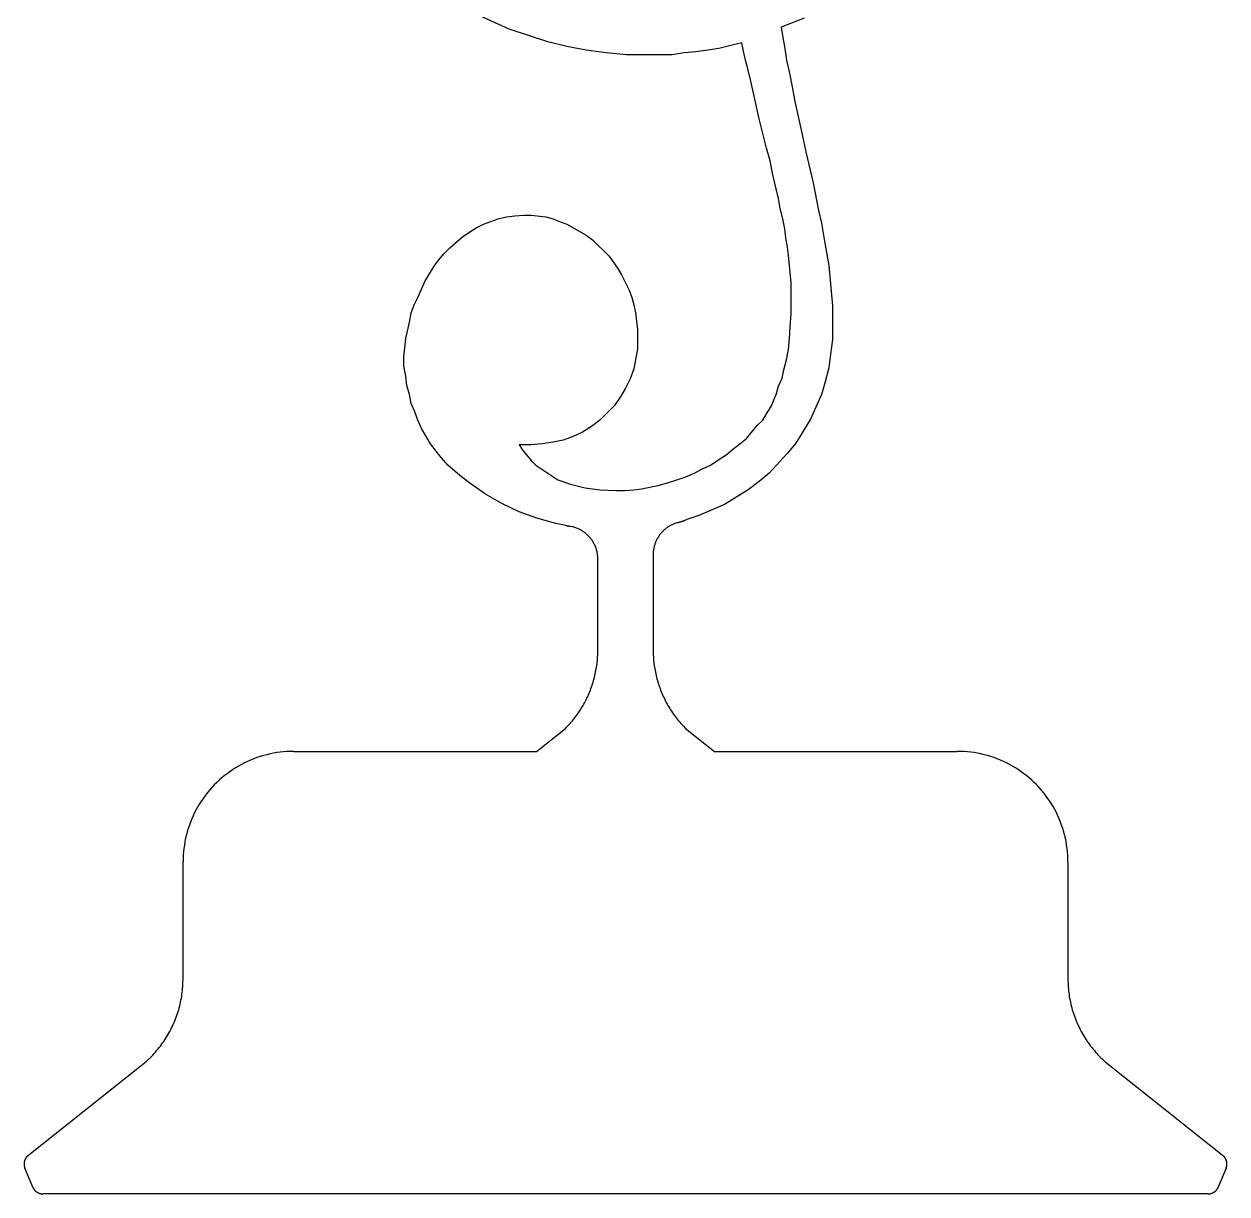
# Model space of a CAD drawing. Extents: x 0 to 109, y 0 to 246.
# Drawn here: x 0 to 108.8, y 0 to 105.7 of the extents above; entities that cross this region are included whole.
import ezdxf

# ---------------------------------------------------------------- set-up
doc = ezdxf.new("R2010")
doc.units = 0
doc.layers.add('WHITE', color=7, linetype='CONTINUOUS')

msp = doc.modelspace()

# ---------------------------------------------------------------- linework, layer by layer
at = {"layer": 'WHITE', "color": 0}
for p, q in [((43.864353, 105.272308), (40.553764, 106.76207)), ((70.514595, 106.26548), (68.445473, 105.437836)), ((47.340469, 104.113602), (43.864353, 105.272308)), ((68.445473, 105.437836), (68.611008, 104.52742)), ((68.611008, 104.52742), (68.776535, 103.534248)), ((49.078529, 103.699776), (47.340469, 104.113602)), ((50.816589, 103.368713), (49.078529, 103.699776)), ((52.637413, 103.120422), (50.816589, 103.368713)), ((61.824299, 103.368713), (60.748356, 103.203186)), ((62.817474, 103.534248), (61.824299, 103.368713)), ((63.893414, 103.782539), (62.817474, 103.534248)), ((64.886589, 104.03083), (63.893414, 103.782539)), ((65.052124, 103.28595), (64.886589, 104.03083)), ((68.776535, 103.534248), (68.942062, 102.458305)), ((54.458237, 102.954895), (52.637413, 103.120422)), ((58.596474, 102.954895), (54.458237, 102.954895)), ((59.672413, 103.120422), (58.596474, 102.954895)), ((60.748356, 103.203186), (59.672413, 103.120422)), ((65.217651, 102.458305), (65.052124, 103.28595)), ((65.465942, 101.54789), (65.217651, 102.458305)), ((68.942062, 102.458305), (69.190361, 101.299599)), ((65.714241, 100.554718), (65.465942, 101.54789)), ((69.190361, 101.299599), (69.438652, 100.058128)), ((65.962532, 99.478775), (65.714241, 100.554718)), ((69.438652, 100.058128), (69.686943, 98.733894)), ((66.459122, 97.161362), (65.962532, 99.478775)), ((69.686943, 98.733894), (70.349068, 95.754364)), ((67.121239, 94.512894), (66.459122, 97.161362)), ((70.349068, 95.754364), (70.680122, 94.181831)), ((67.452301, 93.354187), (67.121239, 94.512894)), ((70.680122, 94.181831), (71.342239, 91.367828)), ((67.700592, 92.112717), (67.452301, 93.354187)), ((68.197182, 89.960831), (67.700592, 92.112717)), ((71.342239, 91.367828), (71.838829, 88.884888)), ((68.362709, 89.050423), (68.197182, 89.960831)), ((41.54694, 87.643417), (42.871174, 88.140007)), ((42.871174, 88.140007), (43.616058, 88.305534)), ((43.616058, 88.305534), (44.360939, 88.388298)), ((44.360939, 88.388298), (45.188587, 88.471069)), ((45.188587, 88.471069), (45.850704, 88.471069)), ((45.850704, 88.471069), (47.174942, 88.305534)), ((47.174942, 88.305534), (47.837059, 88.140007)), ((47.837059, 88.140007), (48.416412, 87.891716)), ((68.611008, 88.140007), (68.362709, 89.050423)), ((68.776535, 87.229591), (68.611008, 88.140007)), ((71.838829, 88.884888), (72.08712, 87.726181)), ((40.222706, 86.898537), (40.884823, 87.312363)), ((40.884823, 87.312363), (41.54694, 87.643417)), ((48.416412, 87.891716), (49.078529, 87.643417)), ((49.078529, 87.643417), (50.816589, 86.650246)), ((68.859299, 86.401947), (68.776535, 87.229591)), ((72.08712, 87.726181), (72.418182, 85.73983)), ((38.484646, 85.491539), (39.643353, 86.484711)), ((39.643353, 86.484711), (40.222706, 86.898537)), ((50.816589, 86.650246), (51.395943, 86.23642)), ((51.395943, 86.23642), (52.885708, 84.746651)), ((69.024826, 85.574303), (68.859299, 86.401947)), ((37.491467, 84.415596), (37.988056, 84.994949)), ((37.988056, 84.994949), (38.484646, 85.491539)), ((69.10759, 84.829414), (69.024826, 85.574303)), ((69.355888, 82.346474), (69.10759, 84.829414)), ((72.418182, 85.73983), (72.749245, 83.919006)), ((36.249996, 82.512009), (37.077644, 83.836243)), ((37.077644, 83.836243), (37.491467, 84.415596)), ((52.885708, 84.746651), (53.713352, 83.587944)), ((72.749245, 83.919006), (73.080299, 80.277359)), ((53.713352, 83.587944), (54.044415, 83.008591)), ((54.044415, 83.008591), (54.706532, 81.684357)), ((35.587879, 81.02224), (36.249996, 82.512009)), ((54.706532, 81.684357), (54.954826, 81.02224)), ((69.355888, 79.532478), (69.355888, 82.346474)), ((35.256821, 80.360123), (35.587879, 81.02224)), ((54.954826, 81.02224), (55.120354, 80.360123)), ((34.842999, 78.78759), (35.008526, 79.615242)), ((35.008526, 79.615242), (35.256821, 80.360123)), ((55.120354, 80.360123), (55.285885, 79.615242)), ((55.285885, 79.615242), (55.451412, 78.125473)), ((69.273125, 78.373772), (69.355888, 79.532478)), ((73.080299, 80.277359), (73.080299, 77.215065)), ((34.511936, 77.297829), (34.842999, 78.78759)), ((69.190361, 77.297829), (69.273125, 78.373772)), ((34.429173, 76.470184), (34.511936, 77.297829)), ((55.451412, 78.125473), (55.451412, 76.387413)), ((69.10759, 76.304649), (69.190361, 77.297829)), ((73.080299, 77.215065), (72.914772, 75.890831)), ((34.346409, 75.725296), (34.429173, 76.470184)), ((55.451412, 76.387413), (55.120354, 74.566589)), ((68.942062, 75.394241), (69.10759, 76.304649)), ((34.346409, 74.814888), (34.346409, 75.725296)), ((68.693771, 74.483826), (68.942062, 75.394241)), ((72.914772, 75.890831), (72.749245, 74.649361)), ((34.511936, 73.904472), (34.346409, 74.814888)), ((55.120354, 74.566589), (54.789295, 73.656181)), ((68.528236, 73.738945), (68.693771, 74.483826)), ((72.749245, 74.649361), (72.418182, 73.407883)), ((34.594704, 73.076828), (34.511936, 73.904472)), ((34.842999, 72.249184), (34.594704, 73.076828)), ((54.789295, 73.656181), (54.375473, 72.828529)), ((68.031654, 72.331947), (68.197182, 72.994064)), ((68.197182, 72.994064), (68.528236, 73.738945)), ((72.418182, 73.407883), (72.08712, 72.249184)), ((35.008526, 71.421532), (34.842999, 72.249184)), ((53.961647, 72.083649), (53.382294, 71.256004)), ((54.375473, 72.828529), (53.961647, 72.083649)), ((67.535065, 71.173241), (68.031654, 72.331947)), ((72.08712, 72.249184), (71.590538, 71.090469)), ((35.339584, 70.676651), (35.008526, 71.421532)), ((53.382294, 71.256004), (52.05806, 69.93177)), ((67.121239, 70.511124), (67.535065, 71.173241)), ((71.590538, 71.090469), (71.093948, 70.014534)), ((35.587879, 69.93177), (35.339584, 70.676651)), ((35.918938, 69.186882), (35.587879, 69.93177)), ((52.05806, 69.93177), (51.313175, 69.352417)), ((66.293594, 69.435181), (66.790184, 69.93177)), ((66.790184, 69.93177), (67.121239, 70.511124)), ((71.093948, 70.014534), (69.769714, 67.862648)), ((36.332764, 68.524765), (35.918938, 69.186882)), ((36.746586, 67.779884), (36.332764, 68.524765)), ((50.485531, 68.855827), (49.657883, 68.442001)), ((51.313175, 69.352417), (50.485531, 68.855827)), ((65.300415, 68.276474), (66.293594, 69.435181)), ((37.243176, 67.117767), (36.746586, 67.779884)), ((45.850704, 67.697121), (44.774765, 67.697121)), ((44.774765, 67.697121), (45.105824, 67.200531)), ((46.843884, 67.779884), (45.850704, 67.697121)), ((47.837059, 67.945412), (46.843884, 67.779884)), ((48.747471, 68.110947), (47.837059, 67.945412)), ((49.657883, 68.442001), (48.747471, 68.110947)), ((64.058945, 67.283295), (64.721062, 67.779884)), ((64.721062, 67.779884), (65.300415, 68.276474)), ((69.769714, 67.862648), (69.024826, 66.95224)), ((37.739761, 66.538414), (37.243176, 67.117767)), ((38.319115, 65.876297), (37.739761, 66.538414)), ((45.105824, 67.200531), (45.436882, 66.786705)), ((45.436882, 66.786705), (45.850704, 66.290115)), ((62.07259, 65.876297), (62.817474, 66.372887)), ((62.817474, 66.372887), (63.479591, 66.786705)), ((63.479591, 66.786705), (64.058945, 67.283295)), ((69.024826, 66.95224), (67.369537, 65.131416)), ((38.981232, 65.296944), (38.319115, 65.876297)), ((39.560585, 64.800354), (38.981232, 65.296944)), ((45.850704, 66.290115), (46.26453, 65.876297)), ((46.26453, 65.876297), (48.250881, 64.552063)), ((60.582825, 65.131416), (61.327709, 65.545235)), ((61.327709, 65.545235), (62.07259, 65.876297)), ((40.30547, 64.221001), (39.560585, 64.800354)), ((41.712467, 63.227825), (40.30547, 64.221001)), ((48.250881, 64.552063), (49.409588, 64.138237)), ((57.437767, 64.055473), (58.265415, 64.303764)), ((58.265415, 64.303764), (59.010296, 64.552063)), ((59.010296, 64.552063), (59.837944, 64.800354)), ((59.837944, 64.800354), (60.582825, 65.131416)), ((66.459122, 64.386528), (65.465942, 63.641647)), ((67.369537, 65.131416), (66.459122, 64.386528)), ((43.202232, 62.400177), (41.712467, 63.227825)), ((49.409588, 64.138237), (50.733826, 63.807178)), ((50.733826, 63.807178), (52.05806, 63.641647)), ((52.05806, 63.641647), (53.547825, 63.558884)), ((53.547825, 63.558884), (54.292706, 63.558884)), ((54.292706, 63.558884), (55.120354, 63.641647)), ((55.120354, 63.641647), (55.865238, 63.724415)), ((55.865238, 63.724415), (56.692883, 63.889942)), ((56.692883, 63.889942), (57.437767, 64.055473)), ((65.465942, 63.641647), (63.31406, 62.317413)), ((44.774765, 61.655296), (43.202232, 62.400177)), ((63.31406, 62.317413), (60.996651, 61.324238)), ((46.347294, 61.075943), (44.774765, 61.655296)), ((48.085354, 60.579353), (46.347294, 61.075943)), ((60.996651, 61.324238), (59.837944, 60.910412)), ((48.978706, 60.409191), (48.085354, 60.579353)), ((56.875473, 57.775909), (56.875473, 49.142136)), ((51.875473, 49.142136), (51.875473, 57.378208)), ((46.339672, 40), (48.946541, 42.071068)), ((59.804405, 42.071068), (62.411274, 40)), ((24.375471, 40), (46.339672, 40)), ((62.411274, 40), (84.375473, 40)), ((14.375472, 19.432638), (14.375472, 30)), ((94.375473, 30), (94.375473, 19.432638)), ((0.292893, 3.417421), (10.595964, 11.602856)), ((98.154984, 11.602856), (108.458054, 3.417421)), ((0.784556, 0.617317), (0.07612, 2.327631)), ((108.674828, 2.327631), (107.966393, 0.617317)), ((107.042511, 0), (1.708435, 0))]:
    msp.add_line(p, q, dxfattribs=at)
for points in [[(59.065453, 60.664486), (59.080757, 60.668789), (59.096058, 60.673111), (59.111351, 60.677456), (59.12664, 60.681824), (59.141922, 60.686211), (59.157196, 60.690617), (59.172466, 60.695045), (59.187733, 60.699493), (59.202988, 60.703964), (59.218239, 60.708454), (59.233486, 60.712967), (59.248726, 60.717499), (59.263958, 60.722054), (59.279182, 60.726627), (59.294403, 60.731224), (59.30962, 60.73584), (59.324825, 60.740475), (59.340027, 60.745132), (59.355225, 60.749809), (59.370411, 60.754509), (59.385593, 60.759228), (59.400772, 60.763969), (59.415939, 60.76873), (59.431103, 60.77351), (59.446259, 60.778313), (59.461411, 60.783138), (59.476551, 60.787979), (59.491688, 60.792847), (59.506817, 60.797729), (59.521942, 60.802635), (59.53706, 60.807564), (59.552166, 60.812508), (59.567272, 60.817478), (59.582367, 60.822464), (59.597458, 60.827473), (59.612537, 60.832504), (59.627613, 60.837555), (59.642685, 60.842625), (59.657745, 60.847713), (59.672798, 60.852825), (59.687847, 60.85796), (59.702888, 60.86311), (59.717922, 60.868286), (59.732948, 60.873478), (59.747967, 60.878693), (59.762981, 60.883926), (59.777985, 60.889183), (59.792984, 60.894459), (59.807976, 60.899754), (59.837944, 60.910412)], [(48.978706, 60.409191), (48.986877, 60.407639), (48.995045, 60.406086), (49.003216, 60.404533), (49.011383, 60.402988), (49.019554, 60.40144), (49.027725, 60.399899), (49.035896, 60.398357), (49.044071, 60.396816), (49.052242, 60.395279), (49.060413, 60.393745), (49.068588, 60.392212), (49.076759, 60.390682), (49.084934, 60.389153), (49.093109, 60.387627), (49.101284, 60.386105), (49.109459, 60.384583), (49.117634, 60.383064), (49.125809, 60.381546), (49.133987, 60.380032), (49.142162, 60.378517), (49.150341, 60.37701), (49.15852, 60.3755), (49.166698, 60.373993), (49.174873, 60.37249), (49.183052, 60.370991), (49.191235, 60.369492), (49.199413, 60.367992), (49.207592, 60.366497), (49.215775, 60.365005), (49.223953, 60.363514), (49.232136, 60.362026), (49.240318, 60.360542), (49.248501, 60.359058), (49.256683, 60.357578), (49.264866, 60.356098), (49.273048, 60.354622), (49.281231, 60.353146), (49.289417, 60.351673), (49.2976, 60.350204), (49.305786, 60.348736), (49.313969, 60.347271), (49.322155, 60.345806), (49.330341, 60.344345), (49.338528, 60.342884), (49.346714, 60.341427), (49.354904, 60.339973), (49.363091, 60.33852), (49.371277, 60.33707), (49.379467, 60.335625), (49.395851, 60.332733)], [(51.875473, 57.378208), (51.874348, 57.460342), (51.870975, 57.542416), (51.865356, 57.624363), (51.857498, 57.706131), (51.847401, 57.787647), (51.835079, 57.868862), (51.820534, 57.949703), (51.803783, 58.030121), (51.78484, 58.110046), (51.763714, 58.189426), (51.740421, 58.268196), (51.714981, 58.346298), (51.687412, 58.423676), (51.657734, 58.500271), (51.625973, 58.576023), (51.592148, 58.650879), (51.556286, 58.724777), (51.518414, 58.797668), (51.478561, 58.869495), (51.436756, 58.940205), (51.393032, 59.009739), (51.34742, 59.078056), (51.299953, 59.145096), (51.250671, 59.210812), (51.199608, 59.27515), (51.146805, 59.33807), (51.092293, 59.399521), (51.036125, 59.459454), (50.978333, 59.51783), (50.918968, 59.5746), (50.858067, 59.629723), (50.795681, 59.683159), (50.731857, 59.734867), (50.666641, 59.784805), (50.600082, 59.832943), (50.53223, 59.879238), (50.463135, 59.92366), (50.392849, 59.966175), (50.321426, 60.006748), (50.24892, 60.045349), (50.175385, 60.081951), (50.100876, 60.116528), (50.025448, 60.149048), (49.949154, 60.179493), (49.872059, 60.20784), (49.794216, 60.234062), (49.715683, 60.258148), (49.636524, 60.280071), (49.556789, 60.29982), (49.395851, 60.332729)], [(59.065456, 60.664486), (58.992245, 60.642948), (58.919601, 60.619553), (58.84758, 60.594318), (58.776222, 60.567261), (58.705574, 60.538399), (58.635685, 60.507744), (58.566601, 60.475327), (58.49836, 60.441158), (58.431011, 60.40527), (58.364594, 60.367676), (58.29916, 60.328403), (58.234741, 60.287483), (58.171387, 60.244934), (58.109135, 60.20079), (58.048027, 60.155075), (57.988098, 60.107822), (57.929394, 60.059059), (57.871948, 60.00882), (57.8158, 59.957134), (57.760983, 59.904037), (57.707535, 59.849564), (57.655491, 59.793751), (57.604881, 59.736626), (57.555744, 59.678238), (57.508106, 59.618614), (57.461998, 59.5578), (57.417454, 59.495834), (57.3745, 59.432755), (57.333164, 59.368603), (57.293476, 59.303421), (57.255455, 59.237247), (57.219131, 59.170132), (57.184528, 59.102112), (57.151665, 59.033234), (57.120564, 58.963543), (57.091248, 58.893085), (57.063728, 58.821903), (57.038033, 58.750042), (57.014172, 58.677551), (56.992165, 58.604481), (56.972019, 58.530869), (56.953758, 58.456772), (56.937382, 58.382233), (56.922913, 58.307304), (56.910351, 58.232029), (56.899708, 58.15646), (56.890991, 58.080643), (56.884205, 58.004627), (56.879356, 57.928467), (56.875473, 57.775909)], [(48.946541, 42.071068), (49.054592, 42.180798), (49.160942, 42.292175), (49.265564, 42.405178), (49.368431, 42.519783), (49.469524, 42.635952), (49.568813, 42.75367), (49.666279, 42.872898), (49.761898, 42.993614), (49.855648, 43.115791), (49.947502, 43.239395), (50.037445, 43.364399), (50.12545, 43.490772), (50.211498, 43.618488), (50.29557, 43.747513), (50.377647, 43.877819), (50.457706, 44.009369), (50.535728, 44.142139), (50.611702, 44.276096), (50.685596, 44.411205), (50.757408, 44.547436), (50.82711, 44.684757), (50.894688, 44.823135), (50.960129, 44.962536), (51.023415, 45.102928), (51.08453, 45.244282), (51.143463, 45.386559), (51.200199, 45.529724), (51.254723, 45.673748), (51.307018, 45.818592), (51.357082, 45.964226), (51.404896, 46.110615), (51.450447, 46.257721), (51.493732, 46.40551), (51.534733, 46.553951), (51.573444, 46.703003), (51.609856, 46.852634), (51.643959, 47.002808), (51.675743, 47.153492), (51.705204, 47.304646), (51.732338, 47.456234), (51.75713, 47.608223), (51.779579, 47.760578), (51.799679, 47.913258), (51.817429, 48.066231), (51.832817, 48.219456), (51.845844, 48.372902), (51.856506, 48.526531), (51.864803, 48.680305), (51.870731, 48.83419), (51.875473, 49.142136)], [(56.875473, 49.142136), (56.876659, 48.98814), (56.880215, 48.834187), (56.886143, 48.680302), (56.89444, 48.526527), (56.905102, 48.372898), (56.918133, 48.219452), (56.933521, 48.066227), (56.951267, 47.913254), (56.971367, 47.760574), (56.993816, 47.608223), (57.018612, 47.456234), (57.045742, 47.304642), (57.075203, 47.153488), (57.106991, 47.002808), (57.14109, 46.852634), (57.177502, 46.703003), (57.216213, 46.553951), (57.257214, 46.40551), (57.300499, 46.257721), (57.34605, 46.110615), (57.393864, 45.964226), (57.443928, 45.818592), (57.496227, 45.673748), (57.550747, 45.529724), (57.607483, 45.386559), (57.666416, 45.244282), (57.727531, 45.102932), (57.790817, 44.96254), (57.856258, 44.823139), (57.923836, 44.684761), (57.993538, 44.54744), (58.065346, 44.411209), (58.139244, 44.2761), (58.215214, 44.142143), (58.293236, 44.009377), (58.373295, 43.877823), (58.455372, 43.74752), (58.539444, 43.618496), (58.625492, 43.49078), (58.713497, 43.364407), (58.803436, 43.239403), (58.895294, 43.115799), (58.98904, 42.993626), (59.08466, 42.872906), (59.182125, 42.753677), (59.281414, 42.635963), (59.382507, 42.519791), (59.485374, 42.40519), (59.589996, 42.292187), (59.804405, 42.071068)], [(24.375473, 40), (24.067522, 39.995258), (23.759863, 39.981033), (23.452787, 39.95734), (23.146587, 39.924206), (22.841553, 39.881653), (22.537973, 39.829731), (22.236137, 39.768482), (21.936331, 39.697968), (21.638838, 39.618256), (21.343941, 39.529419), (21.051918, 39.431541), (20.76305, 39.324718), (20.477608, 39.209053), (20.195864, 39.084648), (19.918083, 38.95163), (19.644531, 38.81012), (19.375469, 38.660252), (19.111147, 38.502171), (18.85182, 38.336021), (18.597733, 38.161968), (18.349125, 37.980171), (18.106234, 37.790806), (17.869289, 37.594048), (17.638515, 37.390087), (17.414133, 37.179119), (17.196354, 36.961338), (16.985384, 36.736958), (16.781425, 36.506184), (16.584669, 36.269241), (16.395302, 36.026348), (16.213507, 35.77774), (16.039452, 35.523655), (15.873304, 35.264324), (15.715221, 35.000004), (15.565353, 34.730942), (15.423843, 34.45739), (15.290823, 34.179611), (15.166421, 33.897865), (15.050754, 33.612423), (14.943932, 33.323555), (14.846056, 33.031536), (14.757219, 32.736641), (14.677506, 32.439148), (14.606993, 32.139343), (14.545744, 31.837507), (14.49382, 31.53393), (14.451269, 31.228895), (14.418133, 30.922697), (14.394441, 30.615623), (14.375473, 30)], [(94.375473, 30), (94.370728, 30.307951), (94.356506, 30.615608), (94.332817, 30.922684), (94.299675, 31.228884), (94.257126, 31.533916), (94.205208, 31.837496), (94.143959, 32.139332), (94.073441, 32.439137), (93.993729, 32.736629), (93.904892, 33.031528), (93.807014, 33.323547), (93.700195, 33.612415), (93.584526, 33.897858), (93.460129, 34.179604), (93.327103, 34.457382), (93.185593, 34.730934), (93.035728, 35), (92.877647, 35.26432), (92.711494, 35.523651), (92.537445, 35.777737), (92.355644, 36.026348), (92.166275, 36.269238), (91.969521, 36.506184), (91.765564, 36.736958), (91.554596, 36.961338), (91.336815, 37.179119), (91.112427, 37.390091), (90.881653, 37.594048), (90.644714, 37.790806), (90.401817, 37.980171), (90.153214, 38.161968), (89.899124, 38.336025), (89.639793, 38.502171), (89.375473, 38.660255), (89.106407, 38.810123), (88.832855, 38.951633), (88.555077, 39.084652), (88.273331, 39.209057), (87.987885, 39.324722), (87.69902, 39.431545), (87.406998, 39.529423), (87.112099, 39.618259), (86.814606, 39.697971), (86.514801, 39.768486), (86.212959, 39.829731), (85.909386, 39.881657), (85.604347, 39.924206), (85.298149, 39.957344), (84.991074, 39.981033), (84.375473, 40)], [(10.595964, 11.602857), (10.733076, 11.713774), (10.868211, 11.827091), (11.001327, 11.942775), (11.13238, 12.060787), (11.261333, 12.181093), (11.388144, 12.303654), (11.512775, 12.428432), (11.635185, 12.555388), (11.755338, 12.684484), (11.873195, 12.815679), (11.98872, 12.948931), (12.101877, 13.0842), (12.212631, 13.221443), (12.320948, 13.360619), (12.426793, 13.501682), (12.530134, 13.644591), (12.630939, 13.7893), (12.729177, 13.935764), (12.824816, 14.083938), (12.917827, 14.233775), (13.008181, 14.385229), (13.09585, 14.538253), (13.180807, 14.6928), (13.263025, 14.84882), (13.34248, 15.006266), (13.419145, 15.165089), (13.492997, 15.325239), (13.564014, 15.486667), (13.632174, 15.649322), (13.697453, 15.813153), (13.759833, 15.97811), (13.819295, 16.144142), (13.875819, 16.311197), (13.929389, 16.479223), (13.979987, 16.648167), (14.027598, 16.817976), (14.072207, 16.9886), (14.1138, 17.159983), (14.152365, 17.332073), (14.187888, 17.504816), (14.22036, 17.67816), (14.249769, 17.852049), (14.276107, 18.02643), (14.299366, 18.201248), (14.319539, 18.376448), (14.336618, 18.551977), (14.3506, 18.727781), (14.361479, 18.903803), (14.369252, 19.07999), (14.375472, 19.432638)], [(94.375473, 19.432638), (94.377029, 19.256287), (94.381691, 19.079988), (94.389465, 18.903803), (94.400345, 18.727779), (94.41433, 18.551977), (94.431404, 18.376448), (94.451576, 18.201246), (94.474838, 18.026428), (94.501175, 17.852049), (94.530586, 17.67816), (94.563057, 17.504816), (94.598579, 17.332073), (94.637146, 17.159983), (94.678741, 16.988598), (94.723351, 16.817976), (94.770958, 16.648165), (94.821556, 16.479221), (94.875122, 16.311195), (94.931648, 16.144142), (94.991112, 15.978109), (95.05349, 15.813152), (95.118774, 15.649321), (95.186928, 15.486666), (95.25795, 15.325238), (95.331802, 15.165088), (95.408463, 15.006265), (95.487923, 14.848819), (95.570137, 14.692799), (95.655098, 14.538252), (95.742767, 14.385228), (95.833122, 14.233774), (95.926132, 14.083937), (96.021767, 13.935763), (96.120003, 13.789299), (96.22081, 13.64459), (96.32415, 13.501682), (96.43, 13.360619), (96.538315, 13.221443), (96.649071, 13.084199), (96.762222, 12.94893), (96.877754, 12.815678), (96.995605, 12.684484), (97.115761, 12.555387), (97.238174, 12.428432), (97.362801, 12.303653), (97.489609, 12.181092), (97.618568, 12.060787), (97.749619, 11.942774), (97.882736, 11.827091), (98.154984, 11.602856)], [(0.292893, 3.417421), (0.276749, 3.400899), (0.260991, 3.38401), (0.245627, 3.36676), (0.230666, 3.349161), (0.216115, 3.331221), (0.201983, 3.312949), (0.188276, 3.294356), (0.175003, 3.275451), (0.162169, 3.256244), (0.149783, 3.236747), (0.13785, 3.216968), (0.126378, 3.196919), (0.115371, 3.17661), (0.104837, 3.156053), (0.09478, 3.135258), (0.085206, 3.114236), (0.076121, 3.092998), (0.067528, 3.071557), (0.059433, 3.049922), (0.05184, 3.028106), (0.044752, 3.006121), (0.038175, 2.983978), (0.03211, 2.961689), (0.026562, 2.939266), (0.021534, 2.91672), (0.017027, 2.894065), (0.013045, 2.871311), (0.00959, 2.848472), (0.006663, 2.825558), (0.004266, 2.802584), (0.0024, 2.77956), (0.001067, 2.756499), (0.000267, 2.733413), (0, 2.710316), (0.000267, 2.687218), (0.001067, 2.664132), (0.0024, 2.641071), (0.004266, 2.618047), (0.006662, 2.595073), (0.009589, 2.57216), (0.013045, 2.54932), (0.017027, 2.526567), (0.021533, 2.503911), (0.026561, 2.481365), (0.032109, 2.458942), (0.038174, 2.436653), (0.044751, 2.41451), (0.051839, 2.392525), (0.059432, 2.370709), (0.07612, 2.327631)], [(108.674828, 2.327631), (108.683418, 2.349073), (108.691513, 2.370708), (108.699104, 2.392523), (108.706192, 2.414509), (108.712769, 2.436652), (108.718834, 2.458941), (108.72438, 2.481364), (108.729416, 2.503909), (108.733917, 2.526565), (108.7379, 2.549319), (108.741356, 2.572158), (108.744286, 2.595071), (108.746681, 2.618046), (108.748543, 2.64107), (108.749878, 2.664131), (108.750679, 2.687217), (108.750946, 2.710314), (108.750679, 2.733412), (108.749878, 2.756498), (108.748543, 2.779559), (108.746681, 2.802583), (108.744286, 2.825557), (108.741356, 2.848471), (108.7379, 2.87131), (108.733917, 2.894064), (108.729416, 2.916719), (108.72438, 2.939265), (108.718834, 2.961688), (108.712769, 2.983977), (108.706192, 3.00612), (108.699104, 3.028105), (108.691513, 3.049921), (108.683418, 3.071556), (108.674828, 3.092998), (108.665741, 3.114235), (108.656166, 3.135257), (108.646111, 3.156052), (108.635574, 3.17661), (108.624565, 3.196918), (108.613098, 3.216967), (108.601166, 3.236746), (108.588776, 3.256244), (108.575943, 3.27545), (108.562668, 3.294355), (108.548965, 3.312948), (108.534828, 3.33122), (108.520279, 3.34916), (108.505318, 3.36676), (108.489952, 3.384009), (108.458054, 3.41742)], [(0.784556, 0.617316), (0.793641, 0.596079), (0.803215, 0.575057), (0.813272, 0.554262), (0.823806, 0.533704), (0.834813, 0.513396), (0.846285, 0.493347), (0.858218, 0.473568), (0.870604, 0.45407), (0.883437, 0.434864), (0.896711, 0.415959), (0.910418, 0.397366), (0.92455, 0.379094), (0.939101, 0.361154), (0.954062, 0.343554), (0.969426, 0.326305), (0.985184, 0.309415), (1.001328, 0.292894), (1.017849, 0.27675), (1.034739, 0.260992), (1.051988, 0.245628), (1.069588, 0.230667), (1.087528, 0.216116), (1.1058, 0.201983), (1.124393, 0.188277), (1.143298, 0.175003), (1.162504, 0.16217), (1.182002, 0.149783), (1.201781, 0.137851), (1.221829, 0.126378), (1.242138, 0.115372), (1.262695, 0.104837), (1.283491, 0.094781), (1.304513, 0.085207), (1.32575, 0.076121), (1.347192, 0.067528), (1.368826, 0.059433), (1.390642, 0.05184), (1.412627, 0.044753), (1.43477, 0.038175), (1.45706, 0.03211), (1.479483, 0.026562), (1.502028, 0.021534), (1.524684, 0.017027), (1.547437, 0.013045), (1.570277, 0.00959), (1.59319, 0.006663), (1.616165, 0.004266), (1.639189, 0.0024), (1.662249, 0.001067), (1.708435, 0)], [(107.042511, 0), (107.065605, 0.000267), (107.088692, 0.001067), (107.111755, 0.0024), (107.134781, 0.004266), (107.157753, 0.006663), (107.180664, 0.00959), (107.203506, 0.013045), (107.226257, 0.017027), (107.248917, 0.021534), (107.271461, 0.026562), (107.293884, 0.03211), (107.316177, 0.038175), (107.338318, 0.044752), (107.360306, 0.05184), (107.382118, 0.059433), (107.403755, 0.067528), (107.425194, 0.076121), (107.446434, 0.085207), (107.467453, 0.09478), (107.488251, 0.104837), (107.508804, 0.115372), (107.529114, 0.126378), (107.549164, 0.137851), (107.568947, 0.149784), (107.58844, 0.16217), (107.607651, 0.175003), (107.626556, 0.188277), (107.645149, 0.201984), (107.663422, 0.216116), (107.681358, 0.230667), (107.698959, 0.245628), (107.716209, 0.260992), (107.733101, 0.27675), (107.749619, 0.292895), (107.765762, 0.309416), (107.781525, 0.326306), (107.796883, 0.343555), (107.811844, 0.361155), (107.826393, 0.379095), (107.84053, 0.397367), (107.854233, 0.41596), (107.867508, 0.434865), (107.880341, 0.454072), (107.892731, 0.47357), (107.904663, 0.493348), (107.916138, 0.513397), (107.927139, 0.533706), (107.937675, 0.554263), (107.947731, 0.575059), (107.966393, 0.617317)]]:
    msp.add_lwpolyline(points, dxfattribs=at)

doc.saveas('drawing.dxf')
